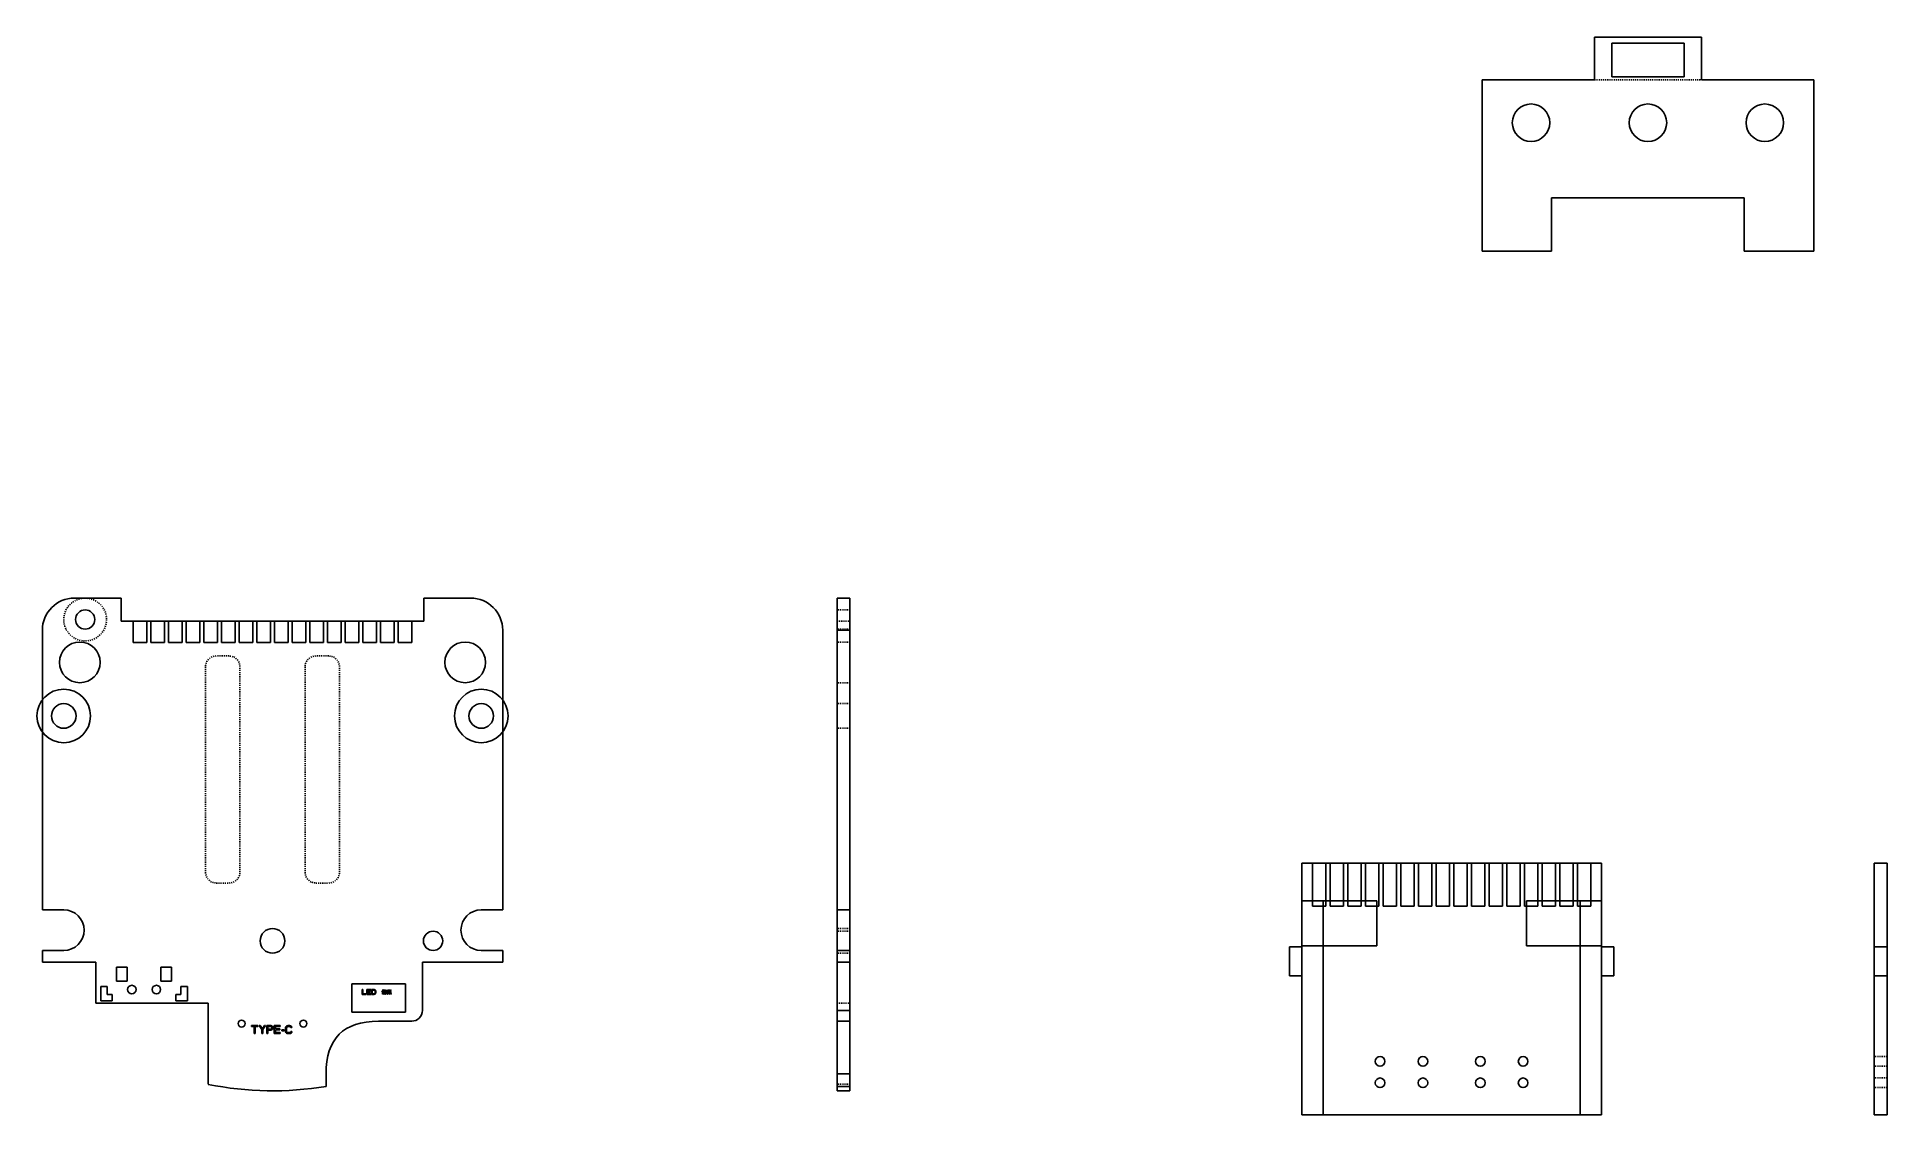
# Model space of a CAD drawing. Header units: millimetres. Extents: x 255 to 428, y 88 to 189.
import ezdxf

# ---------------------------------------------------------------- set-up
doc = ezdxf.new("R2010")
doc.units = ezdxf.units.MM
doc.linetypes.add('HIDDEN', pattern=[0.2, 0.1, -0.1])
doc.layers.add('DEFAULT_2', color=8, linetype='HIDDEN')

msp = doc.modelspace()

# ---------------------------------------------------------------- linework, layer by layer
at = {"color": 7, "linetype": 'Continuous'}
for p, q in [((400.22, 188.7), (400.22, 184.7)), ((410.22, 188.7), (400.22, 188.7)), ((410.22, 184.7), (410.22, 188.7)), ((389.72, 184.7), (389.72, 168.7)), ((400.22, 184.7), (389.72, 184.7)), ((420.72, 184.7), (410.22, 184.7)), ((420.72, 168.7), (420.72, 184.7)), ((396.22, 168.7), (396.22, 173.7)), ((414.22, 173.7), (396.22, 173.7)), ((414.22, 168.7), (414.22, 173.7)), ((389.72, 168.7), (396.22, 168.7)), ((414.22, 168.7), (420.72, 168.7)), ((262.59, 136.32), (258.24, 136.32)), ((262.59, 136.32), (262.59, 134.17)), ((290.89, 136.32), (290.89, 134.17)), ((295.24, 136.32), (290.89, 136.32)), ((329.47, 126.61), (329.47, 136.32)), ((329.47, 136.32), (330.67, 136.32)), ((330.67, 90.32), (330.67, 136.32)), ((255.24, 133.32), (255.24, 107.22)), ((262.59, 134.17), (263.74, 134.17)), ((264.99, 134.17), (265.39, 134.17)), ((266.64, 134.17), (267.04, 134.17)), ((268.29, 134.17), (268.69, 134.17)), ((269.94, 134.17), (270.34, 134.17)), ((271.59, 134.17), (271.99, 134.17)), ((273.24, 134.17), (273.64, 134.17)), ((274.89, 134.17), (275.29, 134.17)), ((276.54, 134.17), (276.94, 134.17)), ((278.19, 134.17), (278.59, 134.17)), ((279.84, 134.17), (280.24, 134.17)), ((281.49, 134.17), (281.89, 134.17)), ((283.14, 134.17), (283.54, 134.17)), ((284.79, 134.17), (285.19, 134.17)), ((286.44, 134.17), (286.84, 134.17)), ((288.09, 134.17), (288.49, 134.17)), ((289.74, 134.17), (290.89, 134.17)), ((298.24, 107.22), (298.24, 133.32)), ((329.47, 133.32), (330.67, 133.32)), ((329.47, 90.32), (329.47, 124.02)), ((372.88, 111.57), (372.88, 108.07)), ((373.88, 111.57), (372.88, 111.57)), ((375.53, 111.57), (375.13, 111.57)), ((377.18, 111.57), (376.78, 111.57)), ((378.83, 111.57), (378.43, 111.57)), ((380.48, 111.57), (380.08, 111.57)), ((382.13, 111.57), (381.73, 111.57)), ((383.78, 111.57), (383.38, 111.57)), ((385.43, 111.57), (385.03, 111.57)), ((387.08, 111.57), (386.68, 111.57)), ((388.73, 111.57), (388.33, 111.57)), ((390.38, 111.57), (389.98, 111.57)), ((392.03, 111.57), (391.63, 111.57)), ((393.68, 111.57), (393.28, 111.57)), ((395.33, 111.57), (394.93, 111.57)), ((396.98, 111.57), (396.58, 111.57)), ((398.63, 111.57), (398.23, 111.57)), ((400.88, 111.57), (399.88, 111.57)), ((400.88, 108.07), (400.88, 111.57)), ((426.35, 108.07), (426.35, 111.57)), ((426.35, 111.57), (427.55, 111.57)), ((427.55, 88.07), (427.55, 111.57)), ((255.24, 107.22), (257.24, 107.22)), ((298.24, 107.22), (296.24, 107.22)), ((330.67, 107.22), (329.47, 107.22)), ((371.73, 103.77), (371.73, 101.07)), ((372.88, 103.77), (371.73, 103.77)), ((402.03, 103.77), (400.88, 103.77)), ((402.03, 101.07), (402.03, 103.77)), ((426.35, 101.07), (426.35, 103.77)), ((426.35, 103.77), (427.55, 103.77)), ((255.24, 103.42), (255.24, 102.32)), ((255.24, 103.42), (257.24, 103.42)), ((255.24, 102.32), (260.24, 102.32)), ((260.24, 102.32), (260.24, 98.52)), ((298.24, 102.32), (290.74, 102.32)), ((290.74, 102.32), (290.74, 97.82)), ((298.24, 103.42), (296.24, 103.42)), ((298.24, 102.32), (298.24, 103.42)), ((330.67, 103.42), (329.47, 103.42)), ((330.67, 102.32), (329.47, 102.32)), ((371.73, 101.07), (372.88, 101.07)), ((400.88, 101.07), (402.03, 101.07)), ((426.35, 101.07), (427.55, 101.07)), ((260.24, 98.52), (270.74, 98.52)), ((270.74, 90.93), (270.74, 98.52)), ((289.74, 96.82), (286.64, 96.82)), ((330.67, 97.82), (329.47, 97.82)), ((330.67, 96.82), (329.47, 96.82)), ((281.74, 90.74), (281.74, 91.92)), ((329.47, 91.92), (330.67, 91.92)), ((330.67, 90.74), (329.47, 90.74)), ((330.67, 90.32), (329.47, 90.32)), ((398.88, 88.07), (374.88, 88.07)), ((426.35, 88.07), (427.55, 88.07))]:
    msp.add_line(p, q, dxfattribs=at)
at = {"color": 4, "linetype": 'Continuous'}
for p, q in [((401.85, 184.97), (401.85, 188.13)), ((401.85, 188.13), (408.59, 188.13)), ((408.59, 188.13), (408.59, 184.97)), ((408.59, 184.97), (401.85, 184.97)), ((263.74, 132.17), (263.74, 134.17)), ((263.74, 134.17), (264.99, 134.17)), ((264.99, 134.17), (264.99, 132.17)), ((265.39, 132.17), (265.39, 134.17)), ((265.39, 134.17), (266.64, 134.17)), ((266.64, 134.17), (266.64, 132.17)), ((267.04, 132.17), (267.04, 134.17)), ((267.04, 134.17), (268.29, 134.17)), ((268.29, 134.17), (268.29, 132.17)), ((268.69, 132.17), (268.69, 134.17)), ((268.69, 134.17), (269.94, 134.17)), ((269.94, 134.17), (269.94, 132.17)), ((270.34, 132.17), (270.34, 134.17)), ((270.34, 134.17), (271.59, 134.17)), ((271.59, 134.17), (271.59, 132.17)), ((271.99, 132.17), (271.99, 134.17)), ((271.99, 134.17), (273.24, 134.17)), ((273.24, 134.17), (273.24, 132.17)), ((273.64, 132.17), (273.64, 134.17)), ((273.64, 134.17), (274.89, 134.17)), ((274.89, 134.17), (274.89, 132.17)), ((275.29, 132.17), (275.29, 134.17)), ((275.29, 134.17), (276.54, 134.17)), ((276.54, 134.17), (276.54, 132.17)), ((276.94, 132.17), (276.94, 134.17)), ((276.94, 134.17), (278.19, 134.17)), ((278.19, 134.17), (278.19, 132.17)), ((278.59, 132.17), (278.59, 134.17)), ((278.59, 134.17), (279.84, 134.17)), ((279.84, 134.17), (279.84, 132.17)), ((280.24, 132.17), (280.24, 134.17)), ((280.24, 134.17), (281.49, 134.17)), ((281.49, 134.17), (281.49, 132.17)), ((281.89, 132.17), (281.89, 134.17)), ((281.89, 134.17), (283.14, 134.17)), ((283.14, 134.17), (283.14, 132.17)), ((283.54, 132.17), (283.54, 134.17)), ((283.54, 134.17), (284.79, 134.17)), ((284.79, 134.17), (284.79, 132.17)), ((285.19, 132.17), (285.19, 134.17)), ((285.19, 134.17), (286.44, 134.17)), ((286.44, 134.17), (286.44, 132.17)), ((286.84, 132.17), (286.84, 134.17)), ((286.84, 134.17), (288.09, 134.17)), ((288.09, 134.17), (288.09, 132.17)), ((288.49, 132.17), (288.49, 134.17)), ((288.49, 134.17), (289.74, 134.17)), ((289.74, 134.17), (289.74, 132.17)), ((264.99, 132.17), (263.74, 132.17)), ((266.64, 132.17), (265.39, 132.17)), ((268.29, 132.17), (267.04, 132.17)), ((269.94, 132.17), (268.69, 132.17)), ((271.59, 132.17), (270.34, 132.17)), ((273.24, 132.17), (271.99, 132.17)), ((274.89, 132.17), (273.64, 132.17)), ((276.54, 132.17), (275.29, 132.17)), ((278.19, 132.17), (276.94, 132.17)), ((279.84, 132.17), (278.59, 132.17)), ((281.49, 132.17), (280.24, 132.17)), ((283.14, 132.17), (281.89, 132.17)), ((284.79, 132.17), (283.54, 132.17)), ((286.44, 132.17), (285.19, 132.17)), ((288.09, 132.17), (286.84, 132.17)), ((289.74, 132.17), (288.49, 132.17)), ((329.47, 124.02), (329.47, 126.61)), ((373.88, 107.57), (373.88, 111.57)), ((373.88, 111.57), (375.13, 111.57)), ((375.13, 111.57), (375.13, 107.57)), ((375.53, 107.57), (375.53, 111.57)), ((375.53, 111.57), (376.78, 111.57)), ((376.78, 111.57), (376.78, 107.57)), ((377.18, 107.57), (377.18, 111.57)), ((377.18, 111.57), (378.43, 111.57)), ((378.43, 111.57), (378.43, 107.57)), ((378.83, 107.57), (378.83, 111.57)), ((378.83, 111.57), (380.08, 111.57)), ((380.08, 111.57), (380.08, 107.57)), ((380.48, 107.57), (380.48, 111.57)), ((380.48, 111.57), (381.73, 111.57)), ((381.73, 111.57), (381.73, 107.57)), ((382.13, 107.57), (382.13, 111.57)), ((382.13, 111.57), (383.38, 111.57)), ((383.38, 111.57), (383.38, 107.57)), ((383.78, 107.57), (383.78, 111.57)), ((383.78, 111.57), (385.03, 111.57)), ((385.03, 111.57), (385.03, 107.57)), ((385.43, 107.57), (385.43, 111.57)), ((385.43, 111.57), (386.68, 111.57)), ((386.68, 111.57), (386.68, 107.57)), ((387.08, 107.57), (387.08, 111.57)), ((387.08, 111.57), (388.33, 111.57)), ((388.33, 111.57), (388.33, 107.57)), ((388.73, 107.57), (388.73, 111.57)), ((388.73, 111.57), (389.98, 111.57)), ((389.98, 111.57), (389.98, 107.57)), ((390.38, 107.57), (390.38, 111.57)), ((390.38, 111.57), (391.63, 111.57)), ((391.63, 111.57), (391.63, 107.57)), ((392.03, 107.57), (392.03, 111.57)), ((392.03, 111.57), (393.28, 111.57)), ((393.28, 111.57), (393.28, 107.57)), ((393.68, 107.57), (393.68, 111.57)), ((393.68, 111.57), (394.93, 111.57)), ((394.93, 111.57), (394.93, 107.57)), ((395.33, 107.57), (395.33, 111.57)), ((395.33, 111.57), (396.58, 111.57)), ((396.58, 111.57), (396.58, 107.57)), ((396.98, 107.57), (396.98, 111.57)), ((396.98, 111.57), (398.23, 111.57)), ((398.23, 111.57), (398.23, 107.57)), ((398.63, 107.57), (398.63, 111.57)), ((398.63, 111.57), (399.88, 111.57)), ((399.88, 111.57), (399.88, 107.57)), ((372.88, 88.07), (372.88, 108.07)), ((372.88, 108.07), (379.88, 108.07)), ((375.13, 107.57), (373.88, 107.57)), ((374.88, 108.07), (374.88, 88.07)), ((376.78, 107.57), (375.53, 107.57)), ((378.43, 107.57), (377.18, 107.57)), ((380.08, 107.57), (378.83, 107.57)), ((379.88, 108.07), (379.88, 103.87)), ((381.73, 107.57), (380.48, 107.57)), ((383.38, 107.57), (382.13, 107.57)), ((385.03, 107.57), (383.78, 107.57)), ((386.68, 107.57), (385.43, 107.57)), ((388.33, 107.57), (387.08, 107.57)), ((389.98, 107.57), (388.73, 107.57)), ((391.63, 107.57), (390.38, 107.57)), ((393.28, 107.57), (392.03, 107.57)), ((394.93, 107.57), (393.68, 107.57)), ((393.88, 108.07), (393.88, 103.87)), ((400.88, 108.07), (393.88, 108.07)), ((396.58, 107.57), (395.33, 107.57)), ((398.23, 107.57), (396.98, 107.57)), ((399.88, 107.57), (398.63, 107.57)), ((398.88, 108.07), (398.88, 88.07)), ((400.88, 88.07), (400.88, 108.07)), ((426.35, 103.77), (426.35, 108.07)), ((379.88, 103.87), (372.88, 103.87)), ((393.88, 103.87), (400.88, 103.87)), ((262.17, 101.87), (262.17, 100.57)), ((263.17, 101.87), (262.17, 101.87)), ((262.17, 100.57), (263.17, 100.57)), ((263.17, 100.57), (263.17, 101.87)), ((266.32, 100.57), (266.32, 101.87)), ((266.32, 101.87), (267.32, 101.87)), ((267.32, 100.57), (266.32, 100.57)), ((267.32, 101.87), (267.32, 100.57)), ((289.16, 100.32), (284.16, 100.32)), ((284.16, 100.32), (284.16, 97.65)), ((289.16, 97.65), (289.16, 100.32)), ((426.35, 88.07), (426.35, 101.07)), ((260.69, 100.07), (260.69, 98.72)), ((261.29, 100.07), (260.69, 100.07)), ((260.69, 98.72), (261.77, 98.72)), ((261.29, 99.32), (261.29, 100.07)), ((261.77, 99.32), (261.29, 99.32)), ((261.77, 98.72), (261.77, 99.32)), ((267.72, 99.32), (268.19, 99.32)), ((267.72, 98.72), (267.72, 99.32)), ((268.79, 98.72), (267.72, 98.72)), ((268.19, 100.07), (268.79, 100.07)), ((268.19, 99.32), (268.19, 100.07)), ((268.79, 100.07), (268.79, 98.72)), ((285.12, 99.79), (285.18, 99.79)), ((285.12, 99.32), (285.12, 99.79)), ((285.47, 99.32), (285.12, 99.32)), ((285.18, 99.79), (285.18, 99.38)), ((285.18, 99.38), (285.47, 99.38)), ((285.47, 99.38), (285.47, 99.32)), ((285.55, 99.79), (285.91, 99.79)), ((285.55, 99.32), (285.55, 99.79)), ((285.91, 99.32), (285.55, 99.32)), ((285.91, 99.73), (285.61, 99.73)), ((285.61, 99.73), (285.61, 99.6)), ((285.61, 99.6), (285.87, 99.6)), ((285.87, 99.54), (285.61, 99.54)), ((285.61, 99.54), (285.61, 99.38)), ((285.61, 99.38), (285.91, 99.38)), ((285.87, 99.6), (285.87, 99.54)), ((285.91, 99.79), (285.91, 99.73)), ((285.91, 99.38), (285.91, 99.32)), ((285.99, 99.79), (286.23, 99.79)), ((285.99, 99.32), (285.99, 99.79)), ((286.23, 99.32), (285.99, 99.32)), ((286.05, 99.73), (286.23, 99.73)), ((286.05, 99.38), (286.05, 99.73)), ((286.23, 99.38), (286.05, 99.38)), ((286.23, 99.79), (286.27, 99.78)), ((286.23, 99.73), (286.26, 99.72)), ((286.26, 99.39), (286.23, 99.38)), ((286.27, 99.33), (286.23, 99.32)), ((286.26, 99.72), (286.29, 99.7)), ((286.29, 99.41), (286.26, 99.39)), ((286.27, 99.78), (286.31, 99.76)), ((286.31, 99.35), (286.27, 99.33)), ((286.29, 99.7), (286.31, 99.67)), ((286.31, 99.44), (286.29, 99.41)), ((286.31, 99.76), (286.35, 99.72)), ((286.31, 99.67), (286.32, 99.63)), ((286.32, 99.48), (286.31, 99.44)), ((286.35, 99.39), (286.31, 99.35)), ((286.32, 99.63), (286.32, 99.48)), ((286.35, 99.72), (286.37, 99.68)), ((286.37, 99.43), (286.35, 99.39)), ((286.37, 99.68), (286.38, 99.63)), ((286.38, 99.48), (286.37, 99.43)), ((286.38, 99.63), (286.38, 99.48)), ((286.96, 99.54), (286.99, 99.6)), ((286.97, 99.53), (286.96, 99.54)), ((287.01, 99.59), (286.97, 99.53)), ((286.99, 99.6), (287.01, 99.67)), ((287.01, 99.67), (287.04, 99.73)), ((287.01, 99.35), (287.01, 99.59)), ((287.02, 99.34), (287.01, 99.35)), ((287.08, 99.39), (287.02, 99.34)), ((287.04, 99.77), (287.08, 99.74)), ((287.04, 99.73), (287.04, 99.77)), ((287.07, 99.72), (287.04, 99.64)), ((287.04, 99.64), (287.06, 99.62)), ((287.06, 99.61), (287.05, 99.6)), ((287.05, 99.36), (287.05, 99.6)), ((287.06, 99.35), (287.05, 99.36)), ((287.06, 99.62), (287.06, 99.61)), ((287.11, 99.39), (287.06, 99.35)), ((287.08, 99.73), (287.07, 99.72)), ((287.08, 99.46), (287.08, 99.74)), ((287.08, 99.73), (287.11, 99.72)), ((287.09, 99.45), (287.08, 99.46)), ((287.08, 99.39), (287.1, 99.42)), ((287.11, 99.46), (287.09, 99.45)), ((287.1, 99.42), (287.13, 99.46)), ((287.11, 99.72), (287.19, 99.72)), ((287.19, 99.7), (287.11, 99.7)), ((287.11, 99.7), (287.11, 99.46)), ((287.13, 99.41), (287.11, 99.39)), ((287.13, 99.67), (287.18, 99.65)), ((287.13, 99.51), (287.13, 99.67)), ((287.13, 99.46), (287.13, 99.51)), ((287.15, 99.44), (287.13, 99.41)), ((287.17, 99.43), (287.15, 99.44)), ((287.18, 99.64), (287.16, 99.63)), ((287.16, 99.63), (287.16, 99.5)), ((287.16, 99.5), (287.16, 99.46)), ((287.16, 99.46), (287.22, 99.43)), ((287.19, 99.41), (287.17, 99.43)), ((287.18, 99.65), (287.18, 99.64)), ((287.19, 99.74), (287.19, 99.73)), ((287.19, 99.72), (287.19, 99.74)), ((287.19, 99.73), (287.23, 99.71)), ((287.19, 99.46), (287.19, 99.7)), ((287.22, 99.48), (287.19, 99.46)), ((287.2, 99.37), (287.19, 99.41)), ((287.21, 99.36), (287.2, 99.37)), ((287.22, 99.36), (287.21, 99.36)), ((287.22, 99.7), (287.22, 99.48)), ((287.23, 99.7), (287.22, 99.7)), ((287.22, 99.43), (287.22, 99.42)), ((287.22, 99.42), (287.23, 99.4)), ((287.23, 99.38), (287.22, 99.36)), ((287.23, 99.71), (287.23, 99.7)), ((287.23, 99.4), (287.23, 99.38)), ((287.25, 99.7), (287.29, 99.68)), ((287.25, 99.45), (287.25, 99.7)), ((287.28, 99.46), (287.25, 99.45)), ((287.25, 99.39), (287.31, 99.39)), ((287.26, 99.38), (287.25, 99.39)), ((287.28, 99.37), (287.26, 99.38)), ((287.29, 99.67), (287.28, 99.66)), ((287.28, 99.66), (287.28, 99.46)), ((287.29, 99.36), (287.28, 99.37)), ((287.29, 99.68), (287.29, 99.67)), ((287.29, 99.34), (287.29, 99.36)), ((287.31, 99.34), (287.29, 99.34)), ((287.31, 99.76), (287.36, 99.73)), ((287.31, 99.39), (287.31, 99.76)), ((287.34, 99.36), (287.31, 99.34)), ((287.35, 99.38), (287.34, 99.37)), ((287.34, 99.37), (287.34, 99.36)), ((287.36, 99.73), (287.35, 99.71)), ((287.35, 99.71), (287.35, 99.38)), ((287.36, 99.73), (287.36, 99.73)), ((287.44, 99.38), (287.46, 99.39)), ((287.44, 99.37), (287.44, 99.38)), ((287.44, 99.35), (287.44, 99.37)), ((287.46, 99.34), (287.44, 99.35)), ((287.46, 99.39), (287.47, 99.4)), ((287.48, 99.36), (287.46, 99.34)), ((287.47, 99.73), (287.5, 99.71)), ((287.47, 99.46), (287.47, 99.73)), ((287.48, 99.45), (287.47, 99.46)), ((287.47, 99.4), (287.5, 99.45)), ((287.51, 99.47), (287.48, 99.45)), ((287.5, 99.37), (287.48, 99.36)), ((287.5, 99.71), (287.56, 99.71)), ((287.5, 99.45), (287.5, 99.45)), ((287.5, 99.45), (287.5, 99.4)), ((287.5, 99.4), (287.5, 99.37)), ((287.51, 99.7), (287.56, 99.7)), ((287.51, 99.61), (287.51, 99.7)), ((287.56, 99.61), (287.51, 99.61)), ((287.51, 99.59), (287.56, 99.59)), ((287.51, 99.52), (287.51, 99.59)), ((287.56, 99.52), (287.51, 99.52)), ((287.56, 99.5), (287.51, 99.5)), ((287.51, 99.5), (287.51, 99.47)), ((287.56, 99.71), (287.58, 99.73)), ((287.56, 99.7), (287.56, 99.61)), ((287.56, 99.59), (287.56, 99.52)), ((287.56, 99.48), (287.56, 99.5)), ((287.59, 99.49), (287.56, 99.47)), ((287.56, 99.47), (287.56, 99.48)), ((287.56, 99.45), (287.56, 99.45)), ((287.56, 99.45), (287.61, 99.4)), ((287.56, 99.43), (287.56, 99.45)), ((287.57, 99.39), (287.56, 99.43)), ((287.57, 99.35), (287.57, 99.39)), ((287.58, 99.35), (287.57, 99.35)), ((287.58, 99.73), (287.61, 99.7)), ((287.61, 99.37), (287.58, 99.35)), ((287.61, 99.7), (287.59, 99.69)), ((287.59, 99.69), (287.59, 99.49)), ((287.6, 99.58), (287.63, 99.61)), ((287.6, 99.58), (287.6, 99.58)), ((287.62, 99.58), (287.6, 99.58)), ((287.61, 99.72), (287.77, 99.72)), ((287.62, 99.7), (287.61, 99.72)), ((287.61, 99.4), (287.61, 99.37)), ((287.67, 99.7), (287.62, 99.7)), ((287.66, 99.61), (287.62, 99.58)), ((287.63, 99.61), (287.66, 99.66)), ((287.64, 99.58), (287.76, 99.58)), ((287.64, 99.46), (287.64, 99.58)), ((287.67, 99.47), (287.64, 99.46)), ((287.65, 99.46), (287.66, 99.46)), ((287.65, 99.45), (287.65, 99.46)), ((287.66, 99.43), (287.65, 99.45)), ((287.66, 99.66), (287.67, 99.7)), ((287.68, 99.65), (287.66, 99.61)), ((287.66, 99.46), (287.71, 99.42)), ((287.67, 99.4), (287.66, 99.43)), ((287.67, 99.57), (287.76, 99.57)), ((287.67, 99.5), (287.67, 99.57)), ((287.76, 99.5), (287.67, 99.5)), ((287.76, 99.48), (287.67, 99.48)), ((287.67, 99.48), (287.67, 99.47)), ((287.67, 99.37), (287.67, 99.4)), ((287.68, 99.36), (287.67, 99.37)), ((287.7, 99.7), (287.68, 99.65)), ((287.69, 99.36), (287.68, 99.36)), ((287.71, 99.38), (287.69, 99.36)), ((287.77, 99.7), (287.7, 99.7)), ((287.7, 99.64), (287.76, 99.64)), ((287.71, 99.64), (287.7, 99.64)), ((287.73, 99.62), (287.71, 99.64)), ((287.71, 99.42), (287.71, 99.4)), ((287.71, 99.4), (287.71, 99.38)), ((287.74, 99.61), (287.73, 99.62)), ((287.74, 99.6), (287.74, 99.61)), ((287.77, 99.61), (287.74, 99.59)), ((287.74, 99.59), (287.74, 99.6)), ((287.74, 99.46), (287.8, 99.43)), ((287.74, 99.45), (287.74, 99.46)), ((287.75, 99.43), (287.74, 99.45)), ((287.78, 99.39), (287.75, 99.43)), ((287.76, 99.64), (287.77, 99.7)), ((287.76, 99.58), (287.77, 99.6)), ((287.76, 99.57), (287.76, 99.5)), ((287.76, 99.47), (287.76, 99.48)), ((287.77, 99.46), (287.76, 99.47)), ((287.77, 99.72), (287.78, 99.74)), ((287.8, 99.64), (287.77, 99.61)), ((287.77, 99.6), (287.78, 99.6)), ((287.8, 99.47), (287.77, 99.46)), ((287.78, 99.74), (287.79, 99.74)), ((287.78, 99.6), (287.81, 99.58)), ((287.8, 99.37), (287.78, 99.39)), ((287.79, 99.74), (287.82, 99.71)), ((287.82, 99.71), (287.8, 99.7)), ((287.8, 99.7), (287.8, 99.64)), ((287.81, 99.58), (287.8, 99.56)), ((287.8, 99.56), (287.8, 99.47)), ((287.8, 99.43), (287.83, 99.4)), ((287.8, 99.35), (287.8, 99.37)), ((287.83, 99.36), (287.8, 99.34)), ((287.8, 99.34), (287.8, 99.35)), ((287.83, 99.4), (287.83, 99.38)), ((287.83, 99.38), (287.83, 99.36)), ((284.16, 97.65), (289.16, 97.65)), ((274.77, 96.41), (275.36, 96.41)), ((274.77, 96.33), (274.77, 96.41)), ((275.02, 96.33), (274.77, 96.33)), ((275.02, 95.66), (275.02, 96.33)), ((275.11, 95.66), (275.02, 95.66)), ((275.36, 96.33), (275.11, 96.33)), ((275.11, 96.33), (275.11, 95.66)), ((275.36, 96.41), (275.36, 96.33)), ((275.49, 96.41), (275.58, 96.41)), ((275.74, 96.05), (275.49, 96.41)), ((275.58, 96.41), (275.79, 96.11)), ((275.74, 95.66), (275.74, 96.05)), ((275.83, 95.66), (275.74, 95.66)), ((275.79, 96.11), (275.99, 96.41)), ((276.08, 96.41), (275.83, 96.05)), ((275.83, 96.05), (275.83, 95.66)), ((275.99, 96.41), (276.08, 96.41)), ((276.21, 96.41), (276.58, 96.41)), ((276.21, 95.66), (276.21, 96.41)), ((276.3, 95.66), (276.21, 95.66)), ((276.6, 96.33), (276.3, 96.33)), ((276.3, 96.33), (276.3, 96.09)), ((276.3, 96.09), (276.6, 96.09)), ((276.58, 96), (276.3, 96)), ((276.3, 96), (276.3, 95.66)), ((276.58, 96.41), (276.66, 96.4)), ((276.66, 96.01), (276.58, 96)), ((276.65, 96.32), (276.6, 96.33)), ((276.6, 96.09), (276.65, 96.11)), ((276.68, 96.28), (276.65, 96.32)), ((276.65, 96.11), (276.68, 96.14)), ((276.66, 96.4), (276.72, 96.35)), ((276.72, 96.06), (276.66, 96.01)), ((276.69, 96.24), (276.68, 96.28)), ((276.68, 96.14), (276.69, 96.19)), ((276.69, 96.19), (276.69, 96.24)), ((276.72, 96.35), (276.77, 96.28)), ((276.77, 96.13), (276.72, 96.06)), ((276.77, 96.28), (276.79, 96.24)), ((276.79, 96.17), (276.77, 96.13)), ((276.79, 96.24), (276.79, 96.17)), ((276.91, 96.41), (277.47, 96.41)), ((276.91, 95.66), (276.91, 96.41)), ((277.47, 95.66), (276.91, 95.66)), ((277.47, 96.32), (277.01, 96.32)), ((277.01, 96.32), (277.01, 96.11)), ((277.01, 96.11), (277.41, 96.11)), ((277.41, 96.01), (277.01, 96.01)), ((277.01, 96.01), (277.01, 95.76)), ((277.01, 95.76), (277.47, 95.76)), ((277.41, 96.11), (277.41, 96.01)), ((277.47, 96.41), (277.47, 96.32)), ((277.47, 95.76), (277.47, 95.66)), ((277.6, 96.01), (277.82, 96.01)), ((277.6, 95.93), (277.6, 96.01)), ((277.82, 95.93), (277.6, 95.93)), ((277.82, 96.01), (277.82, 95.93)), ((277.94, 96.16), (277.96, 96.24)), ((277.94, 95.92), (277.94, 96.16)), ((277.96, 95.84), (277.94, 95.92)), ((277.96, 96.24), (277.99, 96.3)), ((277.99, 95.77), (277.96, 95.84)), ((277.99, 96.3), (278.05, 96.36)), ((278.05, 95.71), (277.99, 95.77)), ((278.05, 96.22), (278.04, 96.16)), ((278.04, 96.16), (278.04, 95.92)), ((278.04, 95.92), (278.05, 95.85)), ((278.05, 96.36), (278.11, 96.4)), ((278.08, 96.27), (278.05, 96.22)), ((278.05, 95.85), (278.08, 95.81)), ((278.11, 95.68), (278.05, 95.71)), ((278.13, 96.3), (278.08, 96.27)), ((278.08, 95.81), (278.13, 95.77)), ((278.11, 96.4), (278.19, 96.41)), ((278.19, 95.66), (278.11, 95.68)), ((278.19, 96.32), (278.13, 96.3)), ((278.13, 95.77), (278.19, 95.76)), ((278.19, 96.41), (278.33, 96.41)), ((278.33, 96.32), (278.19, 96.32)), ((278.19, 95.76), (278.33, 95.76)), ((278.33, 95.66), (278.19, 95.66)), ((278.33, 96.41), (278.41, 96.4)), ((278.4, 96.3), (278.33, 96.32)), ((278.33, 95.76), (278.4, 95.77)), ((278.41, 95.68), (278.33, 95.66)), ((278.44, 96.27), (278.4, 96.3)), ((278.4, 95.77), (278.44, 95.81)), ((278.41, 96.4), (278.47, 96.36)), ((278.47, 95.71), (278.41, 95.68)), ((278.46, 96.22), (278.44, 96.27)), ((278.44, 95.81), (278.46, 95.85)), ((278.55, 96.22), (278.46, 96.22)), ((278.46, 95.85), (278.55, 95.85)), ((278.47, 96.36), (278.54, 96.3)), ((278.54, 95.77), (278.47, 95.71)), ((278.54, 96.3), (278.55, 96.22)), ((278.55, 95.85), (278.54, 95.77)), ((374.88, 88.07), (372.88, 88.07)), ((398.88, 88.07), (400.88, 88.07))]:
    msp.add_line(p, q, dxfattribs=at)
for centre, radius in [((394.3, 180.7), 1.75), ((405.22, 180.7), 1.75), ((416.14, 180.7), 1.75), ((257.24, 125.32), 2.5), ((296.24, 125.32), 2.5), ((263.59, 99.77), 0.4), ((265.89, 99.77), 0.4), ((273.85, 96.6), 0.325), ((279.63, 96.6), 0.325)]:
    msp.add_circle(centre, radius, dxfattribs=at)
at = {"color": 7, "linetype": 'Continuous'}
for centre, radius in [((259.24, 134.32), 0.9), ((258.74, 130.32), 1.9), ((294.74, 130.32), 1.9), ((257.24, 125.32), 1.15), ((296.24, 125.32), 1.15), ((276.74, 104.32), 1.15), ((291.74, 104.32), 0.9), ((380.2, 93.07), 0.45), ((384.2, 93.07), 0.45), ((389.56, 93.07), 0.45), ((393.56, 93.07), 0.45), ((380.2, 91.07), 0.45), ((384.2, 91.07), 0.45), ((389.56, 91.07), 0.45), ((393.56, 91.07), 0.45)]:
    msp.add_circle(centre, radius, dxfattribs=at)
for centre, radius, start, end in [((258.24, 133.32), 3, 90, 180), ((295.24, 133.32), 3, 0, 90), ((257.24, 105.32), 1.9, 270, 90), ((296.24, 105.32), 1.9, 90, 270), ((289.74, 97.82), 1, 270, 0), ((276.74, 120.32), 30, 258.463, 279.5941)]:
    msp.add_arc(centre, radius, start, end, dxfattribs=at)
msp.add_open_spline([(281.74, 91.92), (281.74, 95.19), (283.37, 96.82), (286.64, 96.82)], degree=3, dxfattribs=at)
at = {"layer": 'DEFAULT_2', "color": 8, "linetype": 'HIDDEN'}
for p, q in [((400.22, 184.7), (410.22, 184.7)), ((330.67, 135.22), (329.47, 135.22)), ((329.47, 134.17), (330.67, 134.17)), ((330.67, 133.42), (329.47, 133.42)), ((330.67, 132.22), (329.47, 132.22)), ((270.49, 129.92), (270.49, 110.72)), ((272.69, 130.92), (271.49, 130.92)), ((273.69, 110.72), (273.69, 129.92)), ((279.79, 129.92), (279.79, 110.72)), ((281.99, 130.92), (280.79, 130.92)), ((282.99, 110.72), (282.99, 129.92)), ((330.67, 128.42), (329.47, 128.42)), ((330.67, 126.47), (329.47, 126.47)), ((330.67, 124.17), (329.47, 124.17)), ((271.49, 109.72), (272.69, 109.72)), ((280.79, 109.72), (281.99, 109.72)), ((330.67, 105.47), (329.47, 105.47)), ((330.67, 105.22), (329.47, 105.22)), ((330.67, 103.17), (329.47, 103.17)), ((329.47, 98.52), (330.67, 98.52)), ((427.55, 93.52), (426.35, 93.52)), ((427.55, 92.62), (426.35, 92.62)), ((330.67, 90.93), (329.47, 90.93)), ((427.55, 91.52), (426.35, 91.52)), ((427.55, 90.62), (426.35, 90.62))]:
    msp.add_line(p, q, dxfattribs=at)
msp.add_circle((259.24, 134.32), 2, dxfattribs=at)
for centre, start, end in [((271.49, 129.92), 90, 180), ((272.69, 129.92), 0, 90), ((280.79, 129.92), 90, 180), ((281.99, 129.92), 0, 90), ((271.49, 110.72), 180, 270), ((272.69, 110.72), 270, 0), ((280.79, 110.72), 180, 270), ((281.99, 110.72), 270, 0)]:
    msp.add_arc(centre, 1, start, end, dxfattribs=at)

doc.saveas('drawing.dxf')
